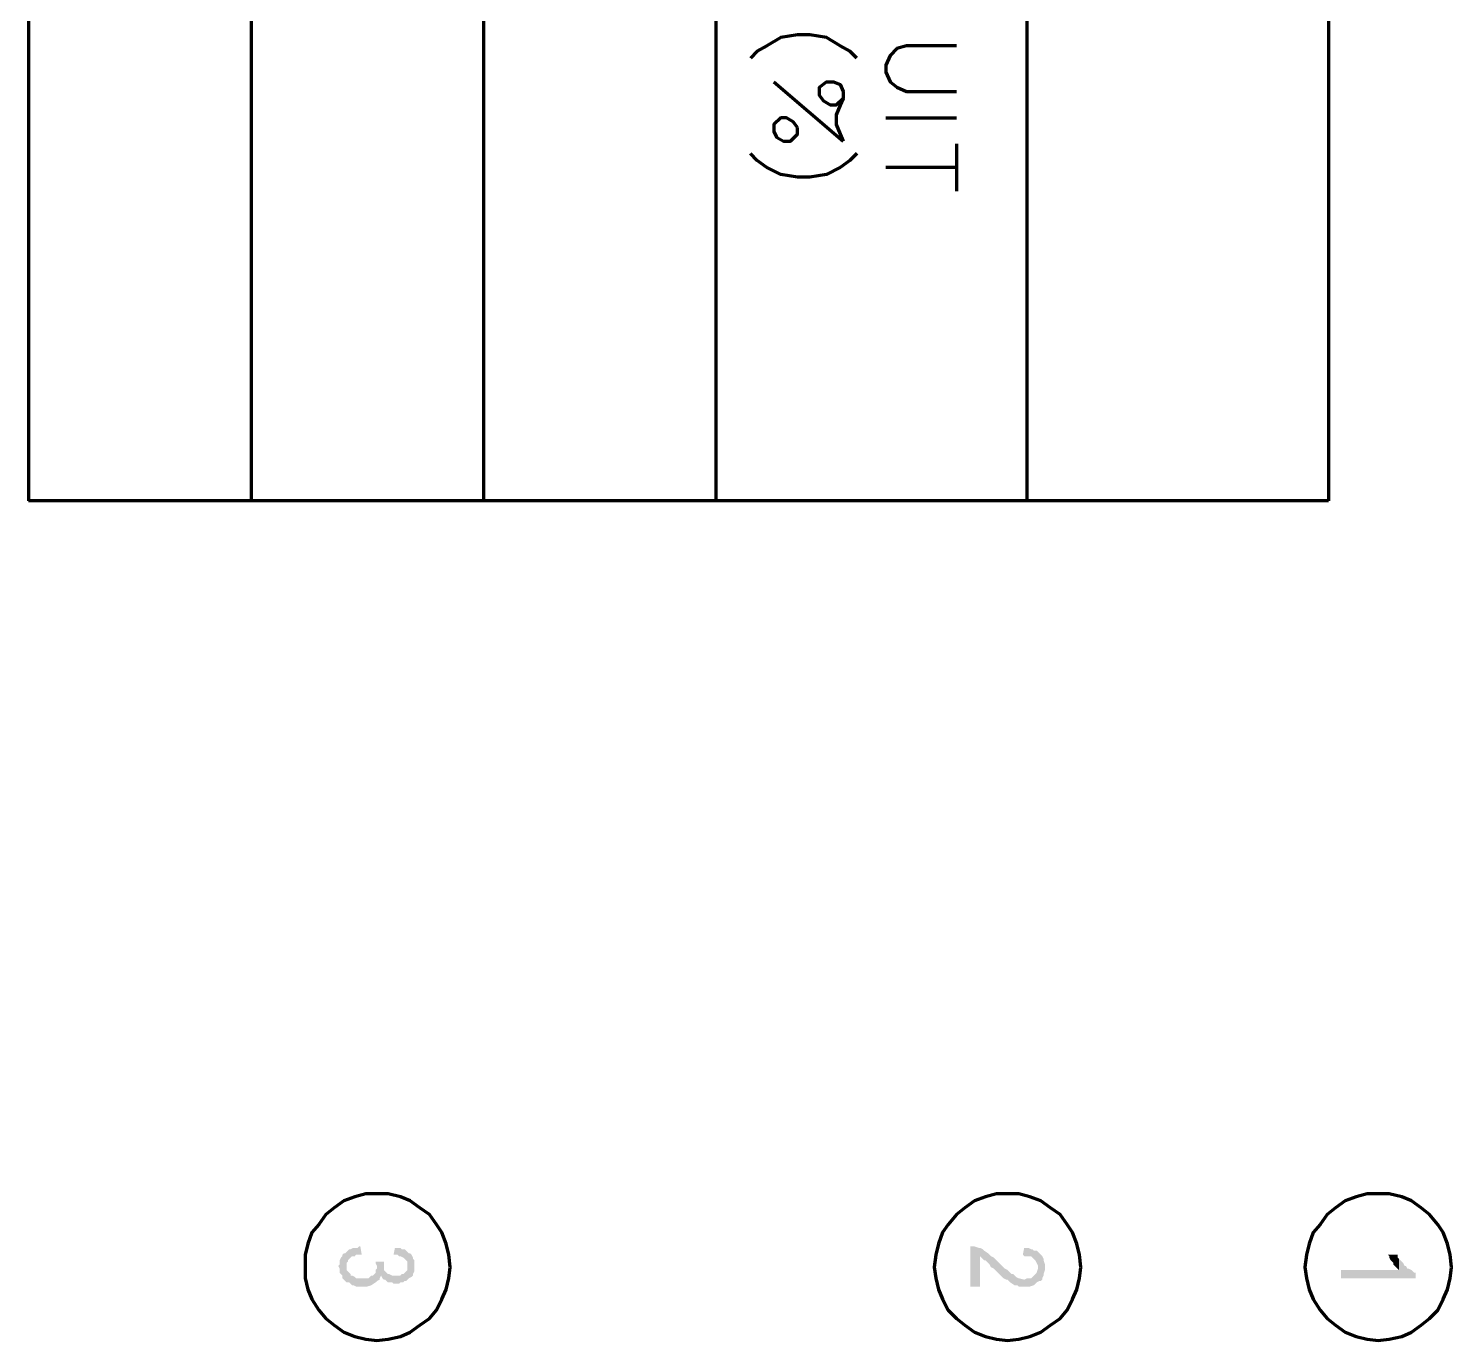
# Model space of a CAD drawing. Header units: inches. Extents: x -186 to 186, y -282 to 282.
# Drawn here: x -39.63 to -1.52, y 114.22 to 149.35 of the extents above; entities that cross this region are included whole.
import ezdxf

# ---------------------------------------------------------------- set-up
doc = ezdxf.new("R2010")
doc.units = ezdxf.units.IN
doc.header["$MEASUREMENT"] = 0
doc.layers.add('H', color=7, linetype='CONTINUOUS', lineweight=100)
doc.layers.add('P', color=250, linetype='CONTINUOUS', lineweight=100)

msp = doc.modelspace()

# ---------------------------------------------------------------- hatches: boundary and pattern name
at = {"layer": 'H', "linetype": 'Continuous'}
for points in [[(-30.704, 116.519), (-30.741, 116.741), (-30.778, 116.741), (-30.815, 116.704), (-30.889, 116.704), (-30.926, 116.704), (-31, 116.667), (-31.037, 116.667), (-31.074, 116.63), (-31.111, 116.593), (-31.111, 116.222), (-31.111, 116.296), (-31.074, 116.333), (-31.074, 116.37), (-31.037, 116.407), (-30.963, 116.481), (-30.889, 116.481), (-30.852, 116.519), (-30.778, 116.519)], [(-29.481, 116.593), (-29.519, 116.63), (-29.556, 116.667), (-29.63, 116.667), (-29.667, 116.704), (-29.741, 116.704), (-29.815, 116.704), (-29.852, 116.519), (-29.815, 116.519), (-29.741, 116.519), (-29.704, 116.481), (-29.667, 116.481), (-29.593, 116.444), (-29.556, 116.407), (-29.519, 116.37), (-29.481, 116.333), (-29.481, 116.259), (-29.481, 116.222)], [(-12.556, 115.815), (-12.593, 116.185), (-12.593, 116.148), (-12.63, 116.037), (-12.667, 116), (-12.704, 115.963), (-12.741, 115.926), (-12.778, 115.889), (-12.815, 115.889), (-12.889, 115.889), (-12.963, 115.852), (-13.111, 115.889), (-13.185, 115.926), (-13.222, 115.963), (-13.259, 116), (-13.296, 116), (-13.333, 116.037), (-13.37, 116.074), (-13.407, 116.111), (-13.481, 116.148), (-13.704, 116.37), (-13.741, 116.407), (-13.778, 116.444), (-13.852, 116.481), (-13.889, 116.519), (-13.926, 116.556), (-14.037, 116.63), (-14.074, 116.667), (-14.148, 116.704), (-14.185, 116.704), (-14.296, 116.741), (-14.333, 116.741), (-14.407, 116.741), (-14.407, 115.667), (-14.148, 115.667), (-14.148, 116.481), (-14.074, 116.407), (-14.037, 116.37), (-14, 116.37), (-13.963, 116.333), (-13.926, 116.296), (-13.889, 116.259), (-13.852, 116.185), (-13.778, 116.148), (-13.741, 116.111), (-13.667, 116.037), (-13.63, 116), (-13.593, 115.963), (-13.556, 115.926), (-13.519, 115.889), (-13.444, 115.852), (-13.407, 115.852), (-13.37, 115.815), (-13.333, 115.778), (-13.222, 115.704), (-13.148, 115.704), (-13.111, 115.667), (-13.037, 115.667), (-13, 115.667), (-12.852, 115.667), (-12.815, 115.667), (-12.704, 115.704), (-12.667, 115.741), (-12.63, 115.778)], [(-12.407, 116.185), (-12.407, 116.259), (-12.444, 116.37), (-12.444, 116.407), (-12.481, 116.481), (-12.519, 116.519), (-12.556, 116.556), (-12.63, 116.63), (-12.704, 116.63), (-12.741, 116.667), (-12.778, 116.667), (-12.852, 116.704), (-12.889, 116.704), (-12.963, 116.704), (-13, 116.519), (-12.963, 116.481), (-12.889, 116.481), (-12.852, 116.481), (-12.778, 116.481), (-12.704, 116.407), (-12.667, 116.37), (-12.63, 116.296), (-12.593, 116.222), (-12.593, 116.185), (-12.556, 115.815), (-12.519, 115.815), (-12.481, 115.852), (-12.481, 115.889), (-12.444, 115.963), (-12.444, 116), (-12.407, 116.111)], [(-30.296, 115.815), (-30.296, 116.185), (-30.296, 116.148), (-30.333, 116.111), (-30.333, 116.037), (-30.37, 116), (-30.407, 115.963), (-30.444, 115.963), (-30.481, 115.926), (-30.519, 115.889), (-30.556, 115.889), (-30.63, 115.889), (-30.741, 115.889), (-30.815, 115.889), (-30.852, 115.889), (-30.889, 115.926), (-30.963, 115.963), (-31, 115.963), (-31, 116), (-31.037, 116.037), (-31.074, 116.074), (-31.111, 116.111), (-31.111, 116.148), (-31.111, 116.222), (-31.111, 116.593), (-31.148, 116.556), (-31.185, 116.556), (-31.222, 116.519), (-31.222, 116.481), (-31.259, 116.444), (-31.296, 116.37), (-31.296, 116.333), (-31.296, 116.259), (-31.333, 116.222), (-31.296, 116.148), (-31.296, 116.111), (-31.296, 116.037), (-31.259, 116), (-31.222, 115.963), (-31.222, 115.889), (-31.185, 115.852), (-31.148, 115.815), (-31.111, 115.778), (-31.037, 115.778), (-31, 115.741), (-30.963, 115.704), (-30.926, 115.704), (-30.852, 115.667), (-30.815, 115.667), (-30.63, 115.667), (-30.556, 115.667), (-30.444, 115.704), (-30.333, 115.778)], [(-30.111, 116.333), (-30.333, 116.333), (-30.333, 116.296), (-30.296, 116.222), (-30.296, 116.185), (-30.296, 115.815), (-30.222, 115.852), (-30.222, 115.889), (-30.185, 115.963), (-30.148, 115.889), (-30.111, 115.852), (-30.111, 116.296)], [(-29.296, 116.222), (-29.296, 116.296), (-29.296, 116.37), (-29.333, 116.407), (-29.333, 116.444), (-29.37, 116.519), (-29.407, 116.556), (-29.444, 116.556), (-29.481, 116.593), (-29.481, 116.148), (-29.481, 116.111), (-29.519, 116.074), (-29.556, 116.037), (-29.593, 116), (-29.63, 116), (-29.667, 115.963), (-29.741, 115.963), (-29.778, 115.963), (-29.852, 115.963), (-29.889, 115.963), (-29.963, 116), (-30, 116), (-30.037, 116.037), (-30.074, 116.074), (-30.111, 116.111), (-30.111, 116.185), (-30.111, 116.222), (-30.111, 116.296), (-30.111, 115.852), (-30.074, 115.852), (-30.037, 115.815), (-30, 115.778), (-29.889, 115.778), (-29.852, 115.741), (-29.704, 115.741), (-29.667, 115.778), (-29.593, 115.778), (-29.556, 115.815), (-29.519, 115.815), (-29.481, 115.852), (-29.444, 115.889), (-29.37, 115.926), (-29.333, 115.963), (-29.333, 116), (-29.296, 116.074), (-29.296, 116.111), (-29.296, 116.148)], [(-2.481, 115.889), (-2.481, 116.037), (-2.519, 116.037), (-2.556, 116.074), (-2.593, 116.111), (-2.667, 116.148), (-2.704, 116.148), (-2.741, 116.222), (-2.778, 116.222), (-2.815, 116.296), (-2.852, 116.333), (-2.889, 116.37), (-2.926, 116.407), (-2.926, 116.111), (-4.481, 116.111), (-4.481, 115.889)], [(-2.926, 116.407), (-2.963, 116.444), (-2.963, 116.519), (-3.222, 116.519), (-3.185, 116.481), (-3.185, 116.444), (-3.148, 116.37), (-3.111, 116.333), (-3.074, 116.296), (-3.074, 116.259), (-3.037, 116.222), (-3, 116.185), (-2.963, 116.148), (-2.926, 116.111)]]:
    msp.add_hatch(color=0, dxfattribs=at).paths.add_polyline_path(points)

# ---------------------------------------------------------------- linework, layer by layer
at = {"layer": 'P', "color": 0, "linetype": 'Continuous'}
for points in [[(-39.63, 272.074), (-39.63, 136.704)], [(-33.667, 272.074), (-33.667, 136.704)], [(-27.444, 272.074), (-27.444, 136.704)], [(-21.222, 272.074), (-21.222, 136.704)], [(-21.222, 272.074), (-21.222, 136.704)], [(-12.889, 272.074), (-12.889, 136.704)], [(-4.815, 272.074), (-4.815, 136.704)], [(-17.444, 148.556), (-17.63, 148.741), (-17.889, 148.889), (-18.259, 149.111), (-18.704, 149.185), (-19.037, 149.185), (-19.481, 149.111), (-19.852, 148.889), (-20.111, 148.741), (-20.296, 148.556)], [(-14.778, 148.889), (-16.111, 148.889), (-16.37, 148.815), (-16.556, 148.63), (-16.667, 148.37), (-16.667, 148.185), (-16.556, 147.926), (-16.37, 147.778), (-16.111, 147.667), (-14.778, 147.667)], [(-19.667, 147.926), (-17.815, 146.333)], [(-17.815, 147.481), (-18, 147.296), (-18.148, 147.296), (-18.333, 147.407), (-18.444, 147.556), (-18.444, 147.778), (-18.259, 147.926), (-18.074, 147.926), (-17.889, 147.852), (-17.815, 147.667), (-17.815, 147.481), (-17.889, 147.296), (-18, 147.037), (-18, 146.778), (-17.889, 146.519), (-17.815, 146.333)], [(-19.037, 146.704), (-19.148, 146.852), (-19.333, 146.963), (-19.481, 146.963), (-19.667, 146.778), (-19.667, 146.593), (-19.593, 146.444), (-19.407, 146.333), (-19.222, 146.333), (-19.037, 146.519), (-19.037, 146.704)], [(-16.667, 146.963), (-14.778, 146.963)], [(-17.444, 146), (-17.63, 145.815), (-17.889, 145.63), (-18.259, 145.444), (-18.704, 145.37), (-19.037, 145.37), (-19.481, 145.444), (-19.852, 145.63), (-20.111, 145.815), (-20.296, 146)], [(-14.778, 146.259), (-14.778, 145)], [(-14.778, 145.63), (-16.667, 145.63)], [(-4.815, 136.704), (-39.63, 136.704)], [(-30.296, 114.222), (-30, 114.259), (-29.667, 114.333), (-29.407, 114.444), (-29.148, 114.63), (-28.889, 114.815), (-28.704, 115.037), (-28.556, 115.333), (-28.444, 115.593), (-28.37, 115.889), (-28.333, 116.185), (-28.37, 116.519), (-28.444, 116.815), (-28.556, 117.111), (-28.704, 117.333), (-28.889, 117.593), (-29.148, 117.778), (-29.407, 117.963), (-29.667, 118.074), (-30, 118.148), (-30.296, 118.148), (-30.593, 118.148), (-30.889, 118.074), (-31.185, 117.963), (-31.444, 117.778), (-31.667, 117.593), (-31.852, 117.333), (-32.037, 117.111), (-32.148, 116.815), (-32.222, 116.519), (-32.222, 116.185), (-32.222, 115.889), (-32.148, 115.593), (-32.037, 115.333), (-31.852, 115.037), (-31.667, 114.815), (-31.444, 114.63), (-31.185, 114.444), (-30.889, 114.333), (-30.593, 114.259), (-30.296, 114.222)], [(-13.407, 114.222), (-13.111, 114.259), (-12.815, 114.333), (-12.519, 114.444), (-12.259, 114.63), (-12, 114.815), (-11.815, 115.037), (-11.667, 115.333), (-11.556, 115.593), (-11.481, 115.889), (-11.444, 116.185), (-11.481, 116.519), (-11.556, 116.815), (-11.667, 117.111), (-11.815, 117.333), (-12, 117.593), (-12.259, 117.778), (-12.519, 117.963), (-12.815, 118.074), (-13.111, 118.148), (-13.407, 118.148), (-13.704, 118.148), (-14, 118.074), (-14.296, 117.963), (-14.556, 117.778), (-14.778, 117.593), (-15, 117.333), (-15.148, 117.111), (-15.259, 116.815), (-15.333, 116.519), (-15.37, 116.185), (-15.333, 115.889), (-15.259, 115.593), (-15.148, 115.333), (-15, 115.037), (-14.778, 114.815), (-14.556, 114.63), (-14.296, 114.444), (-14, 114.333), (-13.704, 114.259), (-13.407, 114.222)], [(-3.481, 114.222), (-3.185, 114.259), (-2.852, 114.333), (-2.593, 114.444), (-2.333, 114.63), (-2.111, 114.815), (-1.889, 115.037), (-1.741, 115.333), (-1.63, 115.593), (-1.556, 115.889), (-1.519, 116.185), (-1.556, 116.519), (-1.63, 116.815), (-1.741, 117.111), (-1.889, 117.333), (-2.111, 117.593), (-2.333, 117.778), (-2.593, 117.963), (-2.852, 118.074), (-3.185, 118.148), (-3.481, 118.148), (-3.778, 118.148), (-4.074, 118.074), (-4.37, 117.963), (-4.63, 117.778), (-4.852, 117.593), (-5.037, 117.333), (-5.222, 117.111), (-5.333, 116.815), (-5.407, 116.519), (-5.444, 116.185), (-5.407, 115.889), (-5.333, 115.593), (-5.222, 115.333), (-5.037, 115.037), (-4.852, 114.815), (-4.63, 114.63), (-4.37, 114.444), (-4.074, 114.333), (-3.778, 114.259), (-3.481, 114.222)]]:
    msp.add_lwpolyline(points, dxfattribs=at)

doc.saveas('drawing.dxf')
